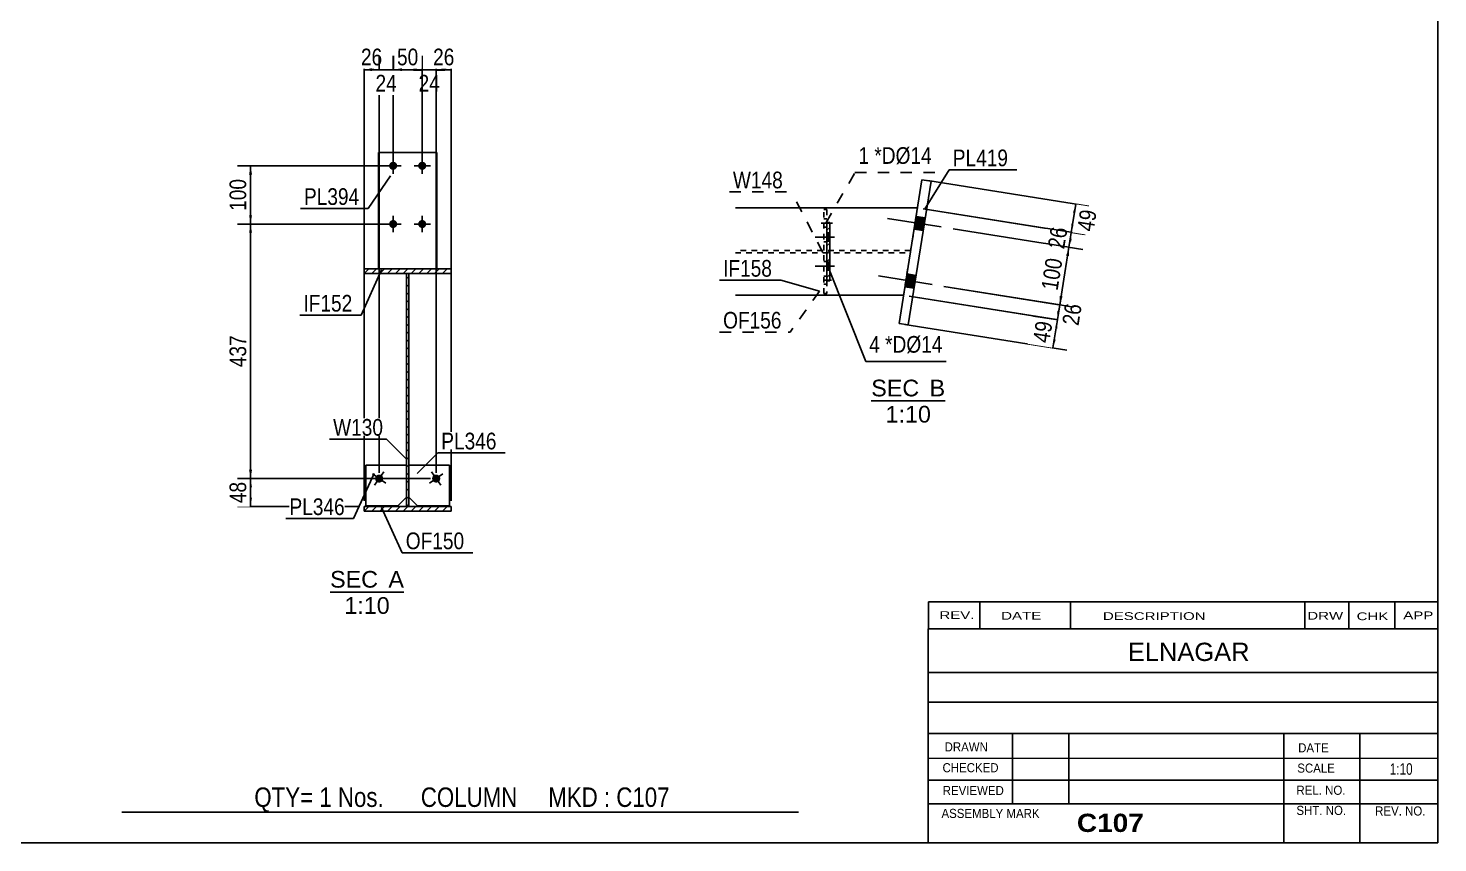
# Model space of a CAD drawing. Header units: millimetres. Extents: x -326 to 77, y -180 to 97.
# Drawn here: x -165.4 to 76.9, y -180.4 to -40.6 of the extents above; entities that cross this region are included whole.
import ezdxf

# ---------------------------------------------------------------- set-up
doc = ezdxf.new("R2010")
doc.units = ezdxf.units.MM
doc.linetypes.add('DXK_LINE_DOT1', pattern=[1.8814, 0.9407, -0.9407])
doc.linetypes.add('DXK_LINE_DOT2', pattern=[3.9198, 1.9599, -1.9599])
doc.styles.add('Arial', font='ARIAL.TTF', dxfattribs={"height": 0.2})
doc.styles.add('Arial Bold', font='ARIALBD.TTF', dxfattribs={"height": 0.2})
doc.styles.add('Arial Narrow', font='ARIALN.TTF', dxfattribs={"height": 0.2})

# ---------------------------------------------------------------- blocks, each defined once
blk = doc.blocks.new('Unknown-624482528-1210')
at = {"color": 5, "linetype": 'Continuous'}
for p, q in [((76.86, -180.44), (76.86, 96.56)), ((-323.14, -180.44), (76.86, -180.44))]:
    blk.add_line(p, q, dxfattribs=at)
blk = doc.blocks.new('Unknown-624482528-12 - 1902')
at = {"color": 1, "linetype": 'Continuous'}
blk.add_line((-113.49, -137.38), (-100.81, -137.38), dxfattribs=at)
at = {"color": 0, "linetype": 'Continuous'}
for points in [[(-105.27, -136.63), (-105.27, -133.63), (-113.49, -133.63), (-113.49, -136.63)], [(-100.81, -136.63), (-100.81, -133.63), (-103.47, -133.63), (-103.47, -136.63)], [(-103.26, -141.13), (-103.26, -138.13), (-111.04, -138.13), (-111.04, -141.13)]]:
    blk.add_wipeout(points, dxfattribs=at)
at = {"color": 136, "linetype": 'Continuous', "style": 'Arial'}
for s, height, p in [('SEC', 2.865, (-113.49, -136.63)), ('A', 2.87, (-103.47, -136.63)), ('1:10', 2.865, (-111.04, -141.13))]:
    blk.add_text(s, height=height, dxfattribs=at).set_placement(p)
blk = doc.blocks.new('Unknown-624482528-13 - 2123')
at = {"color": 1, "linetype": 'Continuous'}
blk.add_line((-20.5, -104.54), (-7.81, -104.54), dxfattribs=at)
at = {"color": 0, "linetype": 'Continuous'}
for points in [[(-12.28, -103.79), (-12.28, -100.79), (-20.5, -100.79), (-20.5, -103.79)], [(-7.81, -103.79), (-7.81, -100.79), (-10.48, -100.79), (-10.48, -103.79)], [(-10.26, -108.29), (-10.26, -105.29), (-18.04, -105.29), (-18.04, -108.29)]]:
    blk.add_wipeout(points, dxfattribs=at)
at = {"color": 136, "linetype": 'Continuous', "style": 'Arial'}
for s, height, p in [('SEC', 2.865, (-20.5, -103.79)), ('B', 2.87, (-10.48, -103.79)), ('1:10', 2.865, (-18.04, -108.29))]:
    blk.add_text(s, height=height, dxfattribs=at).set_placement(p)
blk = doc.blocks.new('Bolt-624482528-1913 - 1902')
at = {"linetype": 'Continuous'}
for points in [[(-101.96, -64.2, -1), (-103.36, -64.2, -1)], [(-96.96, -64.2, -1), (-98.36, -64.2, -1)], [(-101.96, -74.2, -1), (-103.36, -74.2, -1)], [(-96.96, -74.2, -1), (-98.36, -74.2, -1)]]:
    blk.add_hatch(color=3, dxfattribs=at).paths.add_polyline_path(points)
at = {"color": 3, "linetype": 'Continuous'}
for p, q in [((-102.66, -62.8), (-102.66, -65.6)), ((-97.66, -62.8), (-97.66, -65.6)), ((-101.26, -64.2), (-104.06, -64.2)), ((-96.26, -64.2), (-99.06, -64.2)), ((-101.26, -74.2), (-104.06, -74.2)), ((-102.66, -72.8), (-102.66, -75.6)), ((-96.26, -74.2), (-99.06, -74.2)), ((-97.66, -72.8), (-97.66, -75.6))]:
    blk.add_line(p, q, dxfattribs=at)
blk = doc.blocks.new('Bolt-624482528-1914 - 1902')
at = {"linetype": 'Continuous'}
blk.add_hatch(color=3, dxfattribs=at).paths.add_polyline_path([(-94.85, -118.47, -1), (-95.67, -117.33, -1)])
at = {"color": 3, "linetype": 'Continuous'}
for p, q in [((-94.13, -117.08), (-96.39, -118.72)), ((-94.44, -119.03), (-96.08, -116.77))]:
    blk.add_line(p, q, dxfattribs=at)
blk = doc.blocks.new('Part-624482528-1923 - 1902')
at = {"linetype": 'Continuous'}
h = blk.add_hatch(dxfattribs=at)
h.set_pattern_fill('', scale=0.3, style=0, pattern_type=0)
h.set_pattern_definition([(45, (-100.359, -122.701), (-0.67352, 0.67352), [])])
h.paths.add_polyline_path([(-100.36, -82.7), (-100.36, -122.7), (-99.96, -122.7), (-99.96, -82.7)])
at = {"color": 2, "linetype": 'Continuous'}
for p, q in [((-100.36, -122.7), (-100.36, -82.7)), ((-100.36, -82.7), (-99.96, -82.7)), ((-99.96, -82.7), (-99.96, -122.7)), ((-99.96, -122.7), (-100.36, -122.7))]:
    blk.add_line(p, q, dxfattribs=at)
blk = doc.blocks.new('Bolt-624482528-1915 - 1902')
at = {"linetype": 'Continuous'}
blk.add_hatch(color=3, dxfattribs=at).paths.add_polyline_path([(-104.65, -117.33, -1), (-105.47, -118.47, -1)])
at = {"color": 3, "linetype": 'Continuous'}
for p, q in [((-106.19, -117.08), (-103.93, -118.72)), ((-104.24, -116.77), (-105.88, -119.03))]:
    blk.add_line(p, q, dxfattribs=at)
blk = doc.blocks.new('Part-624482528-1932 - 1902')
at = {"color": 2, "linetype": 'Continuous'}
for p, q in [((-105.16, -61.9), (-95.16, -61.9)), ((-105.16, -61.9), (-105.16, -81.9)), ((-95.16, -61.9), (-95.16, -81.9))]:
    blk.add_line(p, q, dxfattribs=at)
at = {"color": 7, "linetype": 'DXK_LINE_DOT1'}
blk.add_line((-105.16, -81.9), (-95.16, -81.9), dxfattribs=at)
blk = doc.blocks.new('Part-624482528-1954 - 1902')
at = {"color": 2, "linetype": 'Continuous'}
for p, q in [((-99.96, -115.6), (-92.96, -115.6)), ((-92.96, -115.6), (-92.96, -122.6)), ((-98.46, -122.6), (-99.96, -121.1)), ((-92.96, -122.6), (-98.46, -122.6))]:
    blk.add_line(p, q, dxfattribs=at)
at = {"color": 7, "linetype": 'DXK_LINE_DOT1'}
blk.add_line((-99.96, -121.1), (-99.96, -115.6), dxfattribs=at)
blk = doc.blocks.new('Part-624482528-1959 - 1902')
at = {"color": 2, "linetype": 'Continuous'}
for p, q in [((-107.36, -115.6), (-100.36, -115.6)), ((-107.36, -115.6), (-107.36, -122.6)), ((-100.36, -121.1), (-101.86, -122.6)), ((-101.86, -122.6), (-107.36, -122.6))]:
    blk.add_line(p, q, dxfattribs=at)
at = {"color": 7, "linetype": 'DXK_LINE_DOT1'}
blk.add_line((-100.36, -115.6), (-100.36, -121.1), dxfattribs=at)
blk = doc.blocks.new('Part-624482528-1972 - 1902')
at = {"linetype": 'Continuous'}
h = blk.add_hatch(dxfattribs=at)
h.set_pattern_fill('', scale=0.3, style=0, pattern_type=0)
h.set_pattern_definition([(45, (-107.659, -82.701), (-0.67352, 0.67352), [])])
h.paths.add_polyline_path([(-107.66, -81.9), (-107.66, -82.7), (-92.66, -82.7), (-92.66, -81.9)])
at = {"color": 2, "linetype": 'Continuous'}
for p, q in [((-107.66, -82.7), (-107.66, -81.9)), ((-107.66, -81.9), (-92.66, -81.9)), ((-92.66, -81.9), (-92.66, -82.7)), ((-92.66, -82.7), (-107.66, -82.7))]:
    blk.add_line(p, q, dxfattribs=at)
blk = doc.blocks.new('Part-624482528-1980 - 1902')
at = {"linetype": 'Continuous'}
h = blk.add_hatch(dxfattribs=at)
h.set_pattern_fill('', scale=0.3, style=0, pattern_type=0)
h.set_pattern_definition([(45, (-107.659, -123.501), (-0.67352, 0.67352), [])])
h.paths.add_polyline_path([(-107.66, -122.7), (-107.66, -123.5), (-92.66, -123.5), (-92.66, -122.7)])
at = {"color": 2, "linetype": 'Continuous'}
for p, q in [((-107.66, -123.5), (-107.66, -122.7)), ((-107.66, -122.7), (-92.66, -122.7)), ((-92.66, -123.5), (-107.66, -123.5)), ((-92.66, -122.7), (-92.66, -123.5))]:
    blk.add_line(p, q, dxfattribs=at)
blk = doc.blocks.new('Part-624482528-2191 - 2123')
at = {"color": 7, "linetype": 'DXK_LINE_DOT1'}
for p, q in [((-12.56, -71.43), (-43.85, -71.43)), ((-43.85, -86.43), (-14.95, -86.43))]:
    blk.add_line(p, q, dxfattribs=at)
blk = doc.blocks.new('Bolt-624482528-2127 - 2123')
at = {"linetype": 'Continuous'}
for points in [[(-11.56, -75.33), (-11.21, -73.16), (-12.79, -72.91), (-13.14, -75.08)], [(-11.56, -75.33), (-11.21, -73.16), (-12.79, -72.91), (-13.14, -75.08)], [(-11.56, -75.33), (-11.21, -73.16), (-12.79, -72.91), (-13.14, -75.08)], [(-11.56, -75.33), (-11.21, -73.16), (-12.79, -72.91), (-13.14, -75.08)], [(-13.13, -85.21), (-12.78, -83.03), (-14.37, -82.78), (-14.71, -84.96)], [(-13.13, -85.21), (-12.78, -83.03), (-14.37, -82.78), (-14.71, -84.96)], [(-13.13, -85.21), (-12.78, -83.03), (-14.37, -82.78), (-14.71, -84.96)], [(-13.13, -85.21), (-12.78, -83.03), (-14.37, -82.78), (-14.71, -84.96)]]:
    blk.add_hatch(color=3, dxfattribs=at).paths.add_polyline_path(points)
at = {"color": 3, "linetype": 'Continuous'}
for p, q in [((-8.48, -74.71), (-17.71, -73.24)), ((-8.48, -74.71), (-17.71, -73.24)), ((-8.48, -74.71), (-17.71, -73.24)), ((-8.48, -74.71), (-17.71, -73.24)), ((-11.56, -75.33), (-13.14, -75.08)), ((-11.56, -75.33), (-13.14, -75.08)), ((-11.56, -75.33), (-13.14, -75.08)), ((-11.56, -75.33), (-13.14, -75.08)), ((-11.21, -73.16), (-12.79, -72.91)), ((-11.21, -73.16), (-12.79, -72.91)), ((-11.21, -73.16), (-12.79, -72.91)), ((-11.21, -73.16), (-12.79, -72.91)), ((-10.05, -84.58), (-19.28, -83.12)), ((-10.05, -84.58), (-19.28, -83.12)), ((-10.05, -84.58), (-19.28, -83.12)), ((-10.05, -84.58), (-19.28, -83.12)), ((-12.78, -83.03), (-14.37, -82.78)), ((-12.78, -83.03), (-14.37, -82.78)), ((-12.78, -83.03), (-14.37, -82.78)), ((-12.78, -83.03), (-14.37, -82.78)), ((-13.13, -85.21), (-14.71, -84.96)), ((-13.13, -85.21), (-14.71, -84.96)), ((-13.13, -85.21), (-14.71, -84.96)), ((-13.13, -85.21), (-14.71, -84.96))]:
    blk.add_line(p, q, dxfattribs=at)
blk = doc.blocks.new('Bolt-624482528-2128 - 2123')
at = {"linetype": 'Continuous'}
for points in [[(-27.62, -77.13), (-27.62, -75.73), (-28.12, -75.73), (-28.12, -77.13)], [(-27.62, -82.13), (-27.62, -80.73), (-28.12, -80.73), (-28.12, -82.13)]]:
    blk.add_hatch(color=3, dxfattribs=at).paths.add_polyline_path(points)
at = {"color": 3, "linetype": 'Continuous'}
for p, q in [((-26.82, -76.43), (-30.12, -76.43)), ((-27.62, -75.73), (-28.12, -75.73)), ((-27.62, -77.13), (-28.12, -77.13)), ((-26.82, -81.43), (-30.12, -81.43)), ((-27.62, -80.73), (-28.12, -80.73)), ((-27.62, -82.13), (-28.12, -82.13))]:
    blk.add_line(p, q, dxfattribs=at)
blk = doc.blocks.new('Part-624482528-2162 - 2123')
at = {"color": 2, "linetype": 'Continuous'}
for p, q in [((-12.56, -71.43), (-43.85, -71.43)), ((-14.95, -86.43), (-43.85, -86.43))]:
    blk.add_line(p, q, dxfattribs=at)
at = {"color": 7, "linetype": 'DXK_LINE_DOT1'}
blk.add_line((-14.95, -86.43), (-12.56, -71.43), dxfattribs=at)
blk = doc.blocks.new('Part-624482528-2146 - 2123')
at = {"color": 2, "linetype": 'Continuous'}
for p, q in [((-15.72, -91.28), (-11.79, -66.59)), ((-10.21, -66.84), (-14.14, -91.53)), ((-11.79, -66.59), (-10.21, -66.84)), ((-14.14, -91.53), (-15.72, -91.28))]:
    blk.add_line(p, q, dxfattribs=at)
blk = doc.blocks.new('Part-624482528-2147 - 2123')
at = {"linetype": 'Continuous'}
h = blk.add_hatch(dxfattribs=at)
h.set_pattern_fill('', scale=0.3, style=0, pattern_type=0)
h.set_pattern_definition([(45, (-28.1203, -73.9319), (-0.67352, 0.67352), [])])
h.paths.add_polyline_path([(-27.62, -73.93), (-28.12, -73.93), (-28.12, -83.93), (-27.62, -83.93)])
at = {"color": 7, "linetype": 'DXK_LINE_DOT1'}
for p, q in [((-27.62, -73.93), (-28.12, -73.93)), ((-28.12, -73.93), (-28.12, -83.93)), ((-27.62, -83.93), (-27.62, -73.93)), ((-28.12, -83.93), (-27.62, -83.93))]:
    blk.add_line(p, q, dxfattribs=at)
at = {"color": 2, "linetype": 'Continuous'}
for p, q in [((-28.12, -83.93), (-28.12, -73.93)), ((-28.12, -73.93), (-27.62, -73.93)), ((-27.62, -83.93), (-27.62, -73.93)), ((-28.12, -83.93), (-27.62, -83.93))]:
    blk.add_line(p, q, dxfattribs=at)
blk = doc.blocks.new('Part-624482528-2169 - 2123')
at = {"color": 7, "linetype": 'DXK_LINE_DOT1'}
for p, q in [((-13.78, -78.73), (-43.85, -78.73)), ((-43.85, -79.13), (-13.78, -79.13)), ((-13.78, -79.13), (-13.78, -78.73))]:
    blk.add_line(p, q, dxfattribs=at)
blk = doc.blocks.new('Bolt-624482528-2200 - 2123')
at = {"color": 3, "linetype": 'DXK_LINE_DOT2'}
for p, q in [((-28.12, -83.13), (-28.62, -83.13)), ((-27.32, -83.83), (-28.62, -83.83)), ((-28.12, -84.53), (-28.62, -84.53))]:
    blk.add_line(p, q, dxfattribs=at)
blk = doc.blocks.new('Bolt-624482528-2201 - 2123')
at = {"color": 3, "linetype": 'DXK_LINE_DOT2'}
for p, q in [((-27.17, -74.03), (-30.47, -74.03)), ((-28.12, -73.33), (-28.62, -73.33)), ((-28.12, -74.73), (-28.62, -74.73))]:
    blk.add_line(p, q, dxfattribs=at)
blk = doc.blocks.new('Part-624482528-3552 - 2123')
at = {"color": 7, "linetype": 'DXK_LINE_DOT1'}
for p, q in [((-28.62, -78.73), (-28.62, -71.73)), ((-28.62, -71.73), (-28.12, -71.73)), ((-28.12, -71.73), (-28.12, -73.93)), ((-28.62, -77.23), (-28.12, -77.23))]:
    blk.add_line(p, q, dxfattribs=at)
blk = doc.blocks.new('Part-624482528-3555 - 2123')
at = {"color": 7, "linetype": 'DXK_LINE_DOT1'}
for p, q in [((-28.62, -86.13), (-28.62, -79.13)), ((-28.62, -80.63), (-28.12, -80.63)), ((-28.12, -83.93), (-28.12, -86.13)), ((-28.12, -86.13), (-28.62, -86.13))]:
    blk.add_line(p, q, dxfattribs=at)
blk = doc.blocks.new('StraightDimension-624482528-2047 - 1902')
at = {"linetype": 'Continuous'}
for points in [[(-106.16, -47.95), (-107.66, -47.7), (-106.16, -47.45)], [(-106.56, -47.45), (-105.06, -47.7), (-106.56, -47.95)]]:
    blk.add_hatch(color=7, dxfattribs=at).paths.add_polyline_path(points)
at = {"color": 7, "linetype": 'Continuous'}
for p, q in [((-107.66, -121.7), (-107.66, -45.45)), ((-105.06, -116.9), (-105.06, -45.45)), ((-107.66, -47.7), (-105.06, -47.7))]:
    blk.add_line(p, q, dxfattribs=at)
at = {"color": 0}
blk.add_wipeout([(-103.93, -47.55), (-103.93, -43.35), (-108.79, -43.35), (-108.79, -47.55)], dxfattribs=at)
at = {"color": 3, "style": 'Arial Narrow'}
blk.add_text('26', height=2.863, dxfattribs=at).set_placement((-108.19, -46.95))
blk = doc.blocks.new('StraightDimension-624482528-2089 - 1902')
at = {"linetype": 'Continuous'}
for points in [[(-99.16, -47.45), (-97.66, -47.7), (-99.16, -47.95)], [(-93.76, -47.95), (-95.26, -47.7), (-93.76, -47.45)]]:
    blk.add_hatch(color=7, dxfattribs=at).paths.add_polyline_path(points)
at = {"color": 7, "linetype": 'Continuous'}
for p, q in [((-97.66, -63.2), (-97.66, -45.3)), ((-95.26, -116.9), (-95.26, -45.3)), ((-97.66, -47.7), (-95.26, -47.7))]:
    blk.add_line(p, q, dxfattribs=at)
at = {"color": 0}
blk.add_wipeout([(-94.03, -52.05), (-94.03, -47.85), (-98.89, -47.85), (-98.89, -52.05)], dxfattribs=at)
at = {"color": 3, "style": 'Arial Narrow'}
blk.add_text('24', height=2.863, dxfattribs=at).set_placement((-98.29, -51.45))
blk = doc.blocks.new('StraightDimension-624482528-2079 - 1902')
at = {"linetype": 'Continuous'}
for points in [[(-101.16, -47.95), (-102.66, -47.7), (-101.16, -47.45)], [(-99.16, -47.45), (-97.66, -47.7), (-99.16, -47.95)]]:
    blk.add_hatch(color=7, dxfattribs=at).paths.add_polyline_path(points)
at = {"color": 7, "linetype": 'Continuous'}
for p, q in [((-102.66, -63.2), (-102.66, -45.45)), ((-97.66, -63.2), (-97.66, -45.45)), ((-102.66, -47.7), (-97.66, -47.7))]:
    blk.add_line(p, q, dxfattribs=at)
at = {"color": 0}
blk.add_wipeout([(-97.73, -47.55), (-97.73, -43.35), (-102.59, -43.35), (-102.59, -47.55)], dxfattribs=at)
at = {"color": 3, "style": 'Arial Narrow'}
blk.add_text('50', height=2.863, dxfattribs=at).set_placement((-101.99, -46.95))
blk = doc.blocks.new('StraightDimension-624482528-2036 - 1902')
at = {"linetype": 'Continuous'}
for points in [[(-127.41, -65.7), (-127.16, -64.2), (-126.91, -65.7)], [(-126.91, -72.7), (-127.16, -74.2), (-127.41, -72.7)]]:
    blk.add_hatch(color=7, dxfattribs=at).paths.add_polyline_path(points)
at = {"color": 7, "linetype": 'Continuous'}
for p, q in [((-103.66, -64.2), (-129.41, -64.2)), ((-127.16, -74.2), (-127.16, -64.2)), ((-103.66, -74.2), (-129.41, -74.2))]:
    blk.add_line(p, q, dxfattribs=at)
at = {"color": 0}
blk.add_wipeout([(-127.31, -65.86), (-131.51, -65.86), (-131.51, -72.54), (-127.31, -72.54)], dxfattribs=at)
at = {"color": 3, "style": 'Arial Narrow'}
blk.add_text('100', height=2.863, rotation=90.0002, dxfattribs=at).set_placement((-127.91, -71.94))
blk = doc.blocks.new('StraightDimension-624482528-2004 - 1902')
at = {"linetype": 'Continuous'}
for points in [[(-127.41, -119.4), (-127.16, -117.9), (-126.91, -119.4)], [(-126.91, -121.2), (-127.16, -122.7), (-127.41, -121.2)]]:
    blk.add_hatch(color=7, dxfattribs=at).paths.add_polyline_path(points)
at = {"color": 7, "linetype": 'Continuous'}
for p, q in [((-96.26, -117.9), (-129.41, -117.9)), ((-127.16, -122.7), (-127.16, -117.9)), ((-108.66, -122.7), (-129.41, -122.7))]:
    blk.add_line(p, q, dxfattribs=at)
at = {"color": 0}
blk.add_wipeout([(-127.31, -117.87), (-131.51, -117.87), (-131.51, -122.73), (-127.31, -122.73)], dxfattribs=at)
at = {"color": 3, "style": 'Arial Narrow'}
blk.add_text('48', height=2.863, rotation=90.0002, dxfattribs=at).set_placement((-127.91, -122.13))
blk = doc.blocks.new('StraightDimension-624482528-2020 - 1902')
at = {"linetype": 'Continuous'}
for points in [[(-127.41, -75.7), (-127.16, -74.2), (-126.91, -75.7)], [(-126.91, -116.4), (-127.16, -117.9), (-127.41, -116.4)]]:
    blk.add_hatch(color=7, dxfattribs=at).paths.add_polyline_path(points)
at = {"color": 7, "linetype": 'Continuous'}
for p, q in [((-103.66, -74.2), (-129.41, -74.2)), ((-127.16, -117.9), (-127.16, -74.2)), ((-96.26, -117.9), (-129.41, -117.9))]:
    blk.add_line(p, q, dxfattribs=at)
at = {"color": 0}
blk.add_wipeout([(-127.31, -92.71), (-131.51, -92.71), (-131.51, -99.39), (-127.31, -99.39)], dxfattribs=at)
at = {"color": 3, "style": 'Arial Narrow'}
blk.add_text('437', height=2.863, rotation=90.0002, dxfattribs=at).set_placement((-127.91, -98.79))
blk = doc.blocks.new('StraightDimension-624482528-2063 - 1902')
at = {"linetype": 'Continuous'}
for points in [[(-106.56, -47.45), (-105.06, -47.7), (-106.56, -47.95)], [(-101.16, -47.95), (-102.66, -47.7), (-101.16, -47.45)]]:
    blk.add_hatch(color=7, dxfattribs=at).paths.add_polyline_path(points)
at = {"color": 7, "linetype": 'Continuous'}
for p, q in [((-105.06, -116.9), (-105.06, -45.3)), ((-102.66, -63.2), (-102.66, -45.3)), ((-105.06, -47.7), (-102.66, -47.7))]:
    blk.add_line(p, q, dxfattribs=at)
at = {"color": 0}
blk.add_wipeout([(-101.43, -52.05), (-101.43, -47.85), (-106.29, -47.85), (-106.29, -52.05)], dxfattribs=at)
at = {"color": 3, "style": 'Arial Narrow'}
blk.add_text('24', height=2.863, dxfattribs=at).set_placement((-105.69, -51.45))
blk = doc.blocks.new('StraightDimension-624482528-2105 - 1902')
at = {"linetype": 'Continuous'}
for points in [[(-93.76, -47.95), (-95.26, -47.7), (-93.76, -47.45)], [(-94.16, -47.45), (-92.66, -47.7), (-94.16, -47.95)]]:
    blk.add_hatch(color=7, dxfattribs=at).paths.add_polyline_path(points)
at = {"color": 7, "linetype": 'Continuous'}
for p, q in [((-95.26, -116.9), (-95.26, -45.45)), ((-92.66, -121.7), (-92.66, -45.45)), ((-95.26, -47.7), (-92.66, -47.7))]:
    blk.add_line(p, q, dxfattribs=at)
at = {"color": 0}
blk.add_wipeout([(-91.53, -47.55), (-91.53, -43.35), (-96.39, -43.35), (-96.39, -47.55)], dxfattribs=at)
at = {"color": 3, "style": 'Arial Narrow'}
blk.add_text('26', height=2.863, dxfattribs=at).set_placement((-95.79, -46.95))
blk = doc.blocks.new('StraightDimension-624482528-2210 - 2123')
at = {"linetype": 'Continuous'}
for points in [[(11.01, -92.08), (11.49, -90.64), (11.5, -92.16)], [(11.2, -94.04), (10.72, -95.48), (10.71, -93.96)]]:
    blk.add_hatch(color=7, dxfattribs=at).paths.add_polyline_path(points)
at = {"color": 7, "linetype": 'Continuous'}
for p, q in [((-13.96, -86.59), (13.86, -91.01)), ((-14.73, -91.43), (13.09, -95.86)), ((10.72, -95.48), (11.49, -90.64))]:
    blk.add_line(p, q, dxfattribs=at)
at = {"color": 0}
blk.add_wipeout([(11.34, -90.64), (7.19, -89.98), (6.43, -94.77), (10.57, -95.43)], dxfattribs=at)
at = {"color": 3, "style": 'Arial Narrow'}
blk.add_text('49', height=2.863, rotation=80.9647, dxfattribs=at).set_placement((10.08, -94.75))
blk = doc.blocks.new('StraightDimension-624482528-2235 - 2123')
at = {"linetype": 'Continuous'}
for points in [[(11.41, -89.52), (11.9, -88.07), (11.91, -89.59)], [(11.97, -89.19), (11.49, -90.64), (11.48, -89.11)]]:
    blk.add_hatch(color=7, dxfattribs=at).paths.add_polyline_path(points)
at = {"color": 7, "linetype": 'Continuous'}
for p, q in [((-13.96, -86.59), (13.71, -90.99)), ((-8.02, -84.91), (14.12, -88.43)), ((11.49, -90.64), (11.9, -88.07))]:
    blk.add_line(p, q, dxfattribs=at)
at = {"color": 0}
blk.add_wipeout([(16.37, -87.64), (12.22, -86.98), (11.46, -91.78), (15.61, -92.44)], dxfattribs=at)
at = {"color": 3, "style": 'Arial Narrow'}
blk.add_text('26', height=2.863, rotation=80.9647, dxfattribs=at).set_placement((15.11, -91.75))
blk = doc.blocks.new('StraightDimension-624482528-2260 - 2123')
at = {"linetype": 'Continuous'}
for points in [[(13.39, -77.08), (13.87, -75.64), (13.88, -77.16)], [(13.95, -76.76), (13.47, -78.2), (13.45, -76.68)]]:
    blk.add_hatch(color=7, dxfattribs=at).paths.add_polyline_path(points)
at = {"color": 7, "linetype": 'Continuous'}
for p, q in [((-11.57, -71.59), (16.24, -76.01)), ((-6.45, -75.03), (15.84, -78.57)), ((13.47, -78.2), (13.87, -75.64))]:
    blk.add_line(p, q, dxfattribs=at)
at = {"color": 0}
blk.add_wipeout([(13.9, -74.49), (9.76, -73.84), (8.99, -78.63), (13.14, -79.29)], dxfattribs=at)
at = {"color": 3, "style": 'Arial Narrow'}
blk.add_text('26', height=2.863, rotation=80.9647, dxfattribs=at).set_placement((12.64, -78.6))
blk = doc.blocks.new('StraightDimension-624482528-2279 - 2123')
at = {"linetype": 'Continuous'}
for points in [[(14.16, -72.23), (14.64, -70.79), (14.66, -72.31)], [(14.36, -74.19), (13.87, -75.64), (13.86, -74.11)]]:
    blk.add_hatch(color=7, dxfattribs=at).paths.add_polyline_path(points)
at = {"color": 7, "linetype": 'Continuous'}
for p, q in [((-10.8, -66.74), (16.87, -71.14)), ((-11.57, -71.59), (16.1, -75.99)), ((13.87, -75.64), (14.64, -70.79))]:
    blk.add_line(p, q, dxfattribs=at)
at = {"color": 0}
blk.add_wipeout([(18.94, -71.5), (14.79, -70.84), (14.03, -75.63), (18.17, -76.29)], dxfattribs=at)
at = {"color": 3, "style": 'Arial Narrow'}
blk.add_text('49', height=2.863, rotation=80.9647, dxfattribs=at).set_placement((17.68, -75.61))
blk = doc.blocks.new('StraightDimension-624482528-3682 - 2123')
at = {"linetype": 'Continuous'}
for points in [[(12.98, -79.64), (13.47, -78.2), (13.48, -79.72)], [(12.38, -86.63), (11.9, -88.07), (11.88, -86.55)]]:
    blk.add_hatch(color=7, dxfattribs=at).paths.add_polyline_path(points)
at = {"color": 7, "linetype": 'Continuous'}
for p, q in [((-6.45, -75.03), (15.84, -78.57)), ((11.9, -88.07), (13.47, -78.2)), ((-8.02, -84.91), (14.27, -88.45))]:
    blk.add_line(p, q, dxfattribs=at)
at = {"color": 0}
blk.add_wipeout([(13.06, -79.81), (8.91, -79.15), (7.86, -85.75), (12.01, -86.41)], dxfattribs=at)
at = {"color": 3, "style": 'Arial Narrow'}
blk.add_text('100', height=2.863, rotation=80.9647, dxfattribs=at).set_placement((11.51, -85.73))
blk = doc.blocks.new('CBS_CALLOFF-624482528-7539')
at = {"color": 7, "linetype": 'Continuous'}
blk.add_line((-149.27, -175.17), (-33.03, -175.19), dxfattribs=at)
at = {"color": 3, "linetype": 'Continuous', "style": 'Arial Narrow'}
blk.add_text('QTY= 1 Nos.      COLUMN     MKD : C107', height=3.3405, dxfattribs=at).set_placement((-126.51, -174.28))
blk = doc.blocks.new('CBS_NAME_BLOG-624482528-7540')
at = {"color": 7, "linetype": 'Continuous'}
for p, q in [((-10.74, -143.69), (76.78, -143.69)), ((-10.74, -180.4), (-10.74, -143.69)), ((-10.73, -151.22), (76.78, -151.22)), ((-10.66, -156.28), (76.86, -156.28)), ((-10.74, -161.65), (76.78, -161.65)), ((3.79, -173.75), (3.79, -161.66)), ((13.47, -173.73), (13.47, -161.66)), ((50.39, -180.4), (50.39, -161.66)), ((63.44, -180.4), (63.44, -161.65)), ((-10.73, -165.95), (76.86, -165.93)), ((-10.74, -169.7), (76.78, -169.7)), ((-10.74, -173.74), (76.78, -173.74)), ((-10.74, -180.44), (76.86, -180.44))]:
    blk.add_line(p, q, dxfattribs=at)
at = {"color": 3, "linetype": 'Continuous', "style": 'Arial'}
blk.add_text('ELNAGAR', height=3.133, dxfattribs=at).set_placement((23.59, -149.22))
at = {"color": 3, "linetype": 'Continuous'}
for s, height, style, width, p in [('DRAWN', 1.566, 'Arial', 0.9, (-7.9, -164.76)), ('DATE', 1.566, 'Arial', 0.9, (52.86, -164.92)), ('CHECKED', 1.566, 'Arial', 0.9, (-8.25, -168.33)), ('SCALE', 1.566, 'Arial', 0.9, (52.71, -168.4)), ('1:10', 1.957, 'Arial Narrow', 0.9, (68.6, -168.75)), ('REVIEWED', 1.566, 'Arial', 0.9, (-8.22, -172.25)), ('REL. NO.', 1.566, 'Arial', 0.9, (52.57, -172.2)), ('SHT. NO.', 1.566, 'Arial', 0.9, (52.56, -175.66)), ('REV. NO.', 1.566, 'Arial', 0.9, (66.09, -175.76)), ('ASSEMBLY MARK', 1.5663, 'Arial', 0.9, (-8.43, -176.18)), ('C107', 3.131, 'Arial Bold', 1.1, (14.84, -178.58))]:
    blk.add_text(s, height=height, dxfattribs=dict(at, style=style, width=width)).set_placement(p)
blk = doc.blocks.new('CBS_REVISION-624482528-7541')
at = {"color": 7, "linetype": 'Continuous'}
for p, q in [((-10.65, -139.06), (76.85, -139.06)), ((-10.65, -139.06), (-10.65, -143.69)), ((-1.86, -139.06), (-1.86, -143.69)), ((13.74, -139.06), (13.74, -143.62)), ((54, -139.06), (54, -143.69)), ((61.54, -139.06), (61.54, -143.69)), ((69.48, -139.06), (69.48, -143.69)), ((-10.65, -143.69), (76.85, -143.69))]:
    blk.add_line(p, q, dxfattribs=at)
at = {"color": 7, "style": 'Arial Narrow', "width": 1.7}
for s, height, p in [('REV.', 1.326, (-8.79, -142.01)), ('DATE', 1.326, (1.83, -142.13)), ('DESCRIPTION', 1.3257, (19.31, -142.18)), ('DRW', 1.326, (54.43, -142.12)), ('CHK', 1.326, (62.91, -142.21)), ('APP', 1.326, (70.92, -142.05))]:
    blk.add_text(s, height=height, dxfattribs=at).set_placement(p)
blk = doc.blocks.new('Mark-624482528-1919 - 1902')
at = {"color": 0}
blk.add_wipeout([(-104.39, -110.54), (-104.39, -107.54), (-112.97, -107.54), (-112.97, -110.54)], dxfattribs=at)
blk.add_wipeout([(-104.39, -110.54), (-104.39, -107.54), (-112.97, -107.54), (-112.97, -110.54)], dxfattribs=at)
at = {"color": 7, "linetype": 'Continuous'}
for p in [(-113.57, -111.14), (-100.25, -114.67)]:
    blk.add_line(p, (-103.79, -111.14), dxfattribs=at)
at = {"color": 3, "style": 'Arial Narrow'}
blk.add_text('W130', height=2.863, dxfattribs=at).set_placement((-112.97, -110.54))
blk = doc.blocks.new('Mark-624482528-1950 - 1902')
at = {"color": 0}
blk.add_wipeout([(-84.89, -112.89), (-84.89, -109.89), (-94.39, -109.89), (-94.39, -112.89)], dxfattribs=at)
blk.add_wipeout([(-84.89, -112.89), (-84.89, -109.89), (-94.39, -109.89), (-94.39, -112.89)], dxfattribs=at)
at = {"color": 7, "linetype": 'Continuous'}
for p, q in [((-98.53, -117.03), (-94.99, -113.49)), ((-94.99, -113.49), (-83.39, -113.49))]:
    blk.add_line(p, q, dxfattribs=at)
at = {"color": 3, "style": 'Arial Narrow'}
blk.add_text('PL346', height=2.863, dxfattribs=at).set_placement((-94.39, -112.89))
blk = doc.blocks.new('Mark-624482528-1955 - 1902')
at = {"color": 7, "linetype": 'Continuous'}
blk.add_line((-105.93, -117.03), (-109.47, -124.77), dxfattribs=at)
at = {"color": 0}
blk.add_wipeout([(-110.97, -124.17), (-110.97, -121.17), (-120.47, -121.17), (-120.47, -124.17)], dxfattribs=at)
blk.add_wipeout([(-110.97, -124.17), (-110.97, -121.17), (-120.47, -121.17), (-120.47, -124.17)], dxfattribs=at)
at = {"color": 7, "linetype": 'Continuous'}
blk.add_line((-121.07, -124.77), (-109.47, -124.77), dxfattribs=at)
at = {"color": 3, "style": 'Arial Narrow'}
blk.add_text('PL346', height=2.863, dxfattribs=at).set_placement((-120.47, -124.17))
blk = doc.blocks.new('Mark-624482528-1968 - 1902')
at = {"color": 7, "linetype": 'Continuous'}
blk.add_line((-104.63, -82.09), (-108.17, -89.83), dxfattribs=at)
at = {"color": 0}
blk.add_wipeout([(-109.67, -89.23), (-109.67, -86.23), (-118.07, -86.23), (-118.07, -89.23)], dxfattribs=at)
blk.add_wipeout([(-109.67, -89.23), (-109.67, -86.23), (-118.07, -86.23), (-118.07, -89.23)], dxfattribs=at)
at = {"color": 7, "linetype": 'Continuous'}
blk.add_line((-118.67, -89.83), (-108.17, -89.83), dxfattribs=at)
at = {"color": 3, "style": 'Arial Narrow'}
blk.add_text('IF152', height=2.863, dxfattribs=at).set_placement((-118.07, -89.23))
blk = doc.blocks.new('Mark-624482528-1976 - 1902')
at = {"color": 0}
blk.add_wipeout([(-90.45, -130.03), (-90.45, -127.03), (-100.49, -127.03), (-100.49, -130.03)], dxfattribs=at)
blk.add_wipeout([(-90.45, -130.03), (-90.45, -127.03), (-100.49, -127.03), (-100.49, -130.03)], dxfattribs=at)
at = {"color": 7, "linetype": 'Continuous'}
for p, q in [((-104.63, -122.89), (-101.09, -130.63)), ((-101.09, -130.63), (-88.95, -130.63))]:
    blk.add_line(p, q, dxfattribs=at)
at = {"color": 3, "style": 'Arial Narrow'}
blk.add_text('OF150', height=2.863, dxfattribs=at).set_placement((-100.49, -130.03))
blk = doc.blocks.new('Mark-624482528-5526 - 1902')
at = {"color": 7, "linetype": 'Continuous'}
blk.add_line((-103.13, -65.93), (-106.97, -71.52), dxfattribs=at)
at = {"color": 0}
blk.add_wipeout([(-108.47, -70.92), (-108.47, -67.92), (-117.98, -67.92), (-117.98, -70.92)], dxfattribs=at)
blk.add_wipeout([(-108.47, -70.92), (-108.47, -67.92), (-117.98, -67.92), (-117.98, -70.92)], dxfattribs=at)
at = {"color": 7, "linetype": 'Continuous'}
blk.add_line((-118.58, -71.52), (-106.97, -71.52), dxfattribs=at)
at = {"color": 3, "style": 'Arial Narrow'}
blk.add_text('PL394', height=2.863, dxfattribs=at).set_placement((-117.98, -70.92))
blk = doc.blocks.new('Mark-624482528-2165 - 2123')
at = {"color": 7, "linetype": 'DXK_LINE_DOT2'}
blk.add_line((-28.84, -79.08), (-34.19, -68.67), dxfattribs=at)
at = {"color": 0}
blk.add_wipeout([(-35.69, -68.07), (-35.69, -65.07), (-44.27, -65.07), (-44.27, -68.07)], dxfattribs=at)
blk.add_wipeout([(-35.69, -68.07), (-35.69, -65.07), (-44.27, -65.07), (-44.27, -68.07)], dxfattribs=at)
at = {"color": 7, "linetype": 'DXK_LINE_DOT2'}
blk.add_line((-44.87, -68.67), (-34.19, -68.67), dxfattribs=at)
at = {"color": 3, "style": 'Arial Narrow'}
blk.add_text('W148', height=2.863, dxfattribs=at).set_placement((-44.27, -68.07))
blk = doc.blocks.new('Mark-624482528-2142 - 2123')
at = {"color": 0}
blk.add_wipeout([(3.02, -64.28), (3.02, -61.28), (-6.49, -61.28), (-6.49, -64.28)], dxfattribs=at)
blk.add_wipeout([(3.02, -64.28), (3.02, -61.28), (-6.49, -61.28), (-6.49, -64.28)], dxfattribs=at)
at = {"color": 7, "linetype": 'Continuous'}
for p, q in [((-11.36, -71.7), (-7.09, -64.88)), ((-7.09, -64.88), (4.52, -64.88))]:
    blk.add_line(p, q, dxfattribs=at)
at = {"color": 3, "style": 'Arial Narrow'}
blk.add_text('PL419', height=2.863, dxfattribs=at).set_placement((-6.49, -64.28))
blk = doc.blocks.new('Mark-624482528-3568 - 2123')
at = {"color": 7, "linetype": 'DXK_LINE_DOT2'}
for p, q in [((-28.3, -74.03), (-23.3, -65.37)), ((-23.3, -65.37), (-9.5, -65.37))]:
    blk.add_line(p, q, dxfattribs=at)
at = {"color": 0}
blk.add_wipeout([(-20.87, -63.87), (-20.87, -60.87), (-22.7, -60.87), (-22.7, -63.87)], dxfattribs=at)
blk.add_wipeout([(-20.87, -63.87), (-20.87, -60.87), (-22.7, -60.87), (-22.7, -63.87)], dxfattribs=at)
blk.add_wipeout([(-16.32, -63.87), (-16.32, -60.87), (-19.97, -60.87), (-19.97, -63.87)], dxfattribs=at)
blk.add_wipeout([(-16.32, -63.87), (-16.32, -60.87), (-19.97, -60.87), (-19.97, -63.87)], dxfattribs=at)
at = {"color": 3, "style": 'Arial Narrow'}
blk.add_text('1', height=2.86, dxfattribs=at).set_placement((-22.7, -63.87))
at = {"color": 0}
blk.add_wipeout([(-10.1, -63.87), (-10.1, -60.87), (-16.32, -60.87), (-16.32, -63.87)], dxfattribs=at)
blk.add_wipeout([(-10.1, -63.87), (-10.1, -60.87), (-16.32, -60.87), (-16.32, -63.87)], dxfattribs=at)
at = {"color": 3, "style": 'Arial Narrow'}
for s, p in [('*D', (-19.97, -63.87)), ('Ø14', (-16.32, -63.87))]:
    blk.add_text(s, height=2.863, dxfattribs=at).set_placement(p)
blk = doc.blocks.new('Mark-624482528-2187 - 2123')
at = {"color": 7, "linetype": 'DXK_LINE_DOT2'}
blk.add_line((-29.39, -85.73), (-34.41, -92.75), dxfattribs=at)
at = {"color": 0}
blk.add_wipeout([(-35.91, -92.15), (-35.91, -89.15), (-45.96, -89.15), (-45.96, -92.15)], dxfattribs=at)
blk.add_wipeout([(-35.91, -92.15), (-35.91, -89.15), (-45.96, -89.15), (-45.96, -92.15)], dxfattribs=at)
at = {"color": 7, "linetype": 'DXK_LINE_DOT2'}
blk.add_line((-46.56, -92.75), (-34.41, -92.75), dxfattribs=at)
at = {"color": 3, "style": 'Arial Narrow'}
blk.add_text('OF156', height=2.863, dxfattribs=at).set_placement((-45.96, -92.15))
blk = doc.blocks.new('Mark-624482528-3564 - 2123')
at = {"color": 7, "linetype": 'Continuous'}
blk.add_line((-21.45, -97.79), (-7.65, -97.79), dxfattribs=at)
at = {"color": 0}
blk.add_wipeout([(-19.02, -96.29), (-19.02, -93.29), (-20.85, -93.29), (-20.85, -96.29)], dxfattribs=at)
blk.add_wipeout([(-19.02, -96.29), (-19.02, -93.29), (-20.85, -93.29), (-20.85, -96.29)], dxfattribs=at)
at = {"color": 7, "linetype": 'Continuous'}
blk.add_line((-27.95, -81.43), (-21.45, -97.79), dxfattribs=at)
at = {"color": 0}
blk.add_wipeout([(-14.47, -96.29), (-14.47, -93.29), (-18.12, -93.29), (-18.12, -96.29)], dxfattribs=at)
blk.add_wipeout([(-14.47, -96.29), (-14.47, -93.29), (-18.12, -93.29), (-18.12, -96.29)], dxfattribs=at)
at = {"color": 3, "style": 'Arial Narrow'}
blk.add_text('4', height=2.86, dxfattribs=at).set_placement((-20.85, -96.29))
at = {"color": 0}
blk.add_wipeout([(-8.25, -96.29), (-8.25, -93.29), (-14.47, -93.29), (-14.47, -96.29)], dxfattribs=at)
blk.add_wipeout([(-8.25, -96.29), (-8.25, -93.29), (-14.47, -93.29), (-14.47, -96.29)], dxfattribs=at)
at = {"color": 3, "style": 'Arial Narrow'}
for s, p in [('*D', (-18.12, -96.29)), ('Ø14', (-14.47, -96.29))]:
    blk.add_text(s, height=2.863, dxfattribs=at).set_placement(p)
blk = doc.blocks.new('Mark-624482528-5519 - 2123')
at = {"color": 7, "linetype": 'Continuous'}
blk.add_line((-29.39, -85.73), (-36.05, -83.84), dxfattribs=at)
at = {"color": 0}
blk.add_wipeout([(-37.55, -83.24), (-37.55, -80.24), (-45.96, -80.24), (-45.96, -83.24)], dxfattribs=at)
blk.add_wipeout([(-37.55, -83.24), (-37.55, -80.24), (-45.96, -80.24), (-45.96, -83.24)], dxfattribs=at)
at = {"color": 7, "linetype": 'Continuous'}
blk.add_line((-46.56, -83.84), (-36.05, -83.84), dxfattribs=at)
at = {"color": 3, "style": 'Arial Narrow'}
blk.add_text('IF158', height=2.863, dxfattribs=at).set_placement((-45.96, -83.24))

msp = doc.modelspace()

# ---------------------------------------------------------------- block references
for name in ['Unknown-624482528-1210', 'Part-624482528-1932 - 1902', 'Bolt-624482528-1913 - 1902', 'Part-624482528-2146 - 2123', 'Part-624482528-2191 - 2123', 'Part-624482528-2162 - 2123', 'Part-624482528-3552 - 2123', 'Bolt-624482528-2201 - 2123', 'Part-624482528-2147 - 2123', 'Bolt-624482528-2127 - 2123', 'Bolt-624482528-2128 - 2123', 'Part-624482528-2169 - 2123', 'Part-624482528-3555 - 2123', 'Part-624482528-1972 - 1902', 'Part-624482528-1923 - 1902', 'Bolt-624482528-2200 - 2123', 'Part-624482528-1959 - 1902', 'Part-624482528-1954 - 1902', 'Bolt-624482528-1915 - 1902', 'Bolt-624482528-1914 - 1902', 'Part-624482528-1980 - 1902', 'CBS_REVISION-624482528-7541', 'CBS_NAME_BLOG-624482528-7540', 'CBS_CALLOFF-624482528-7539']:
    msp.add_blockref(name, (0, 0))

# ---------------------------------------------------------------- next in the draw order: block references
for name in ['StraightDimension-624482528-2047 - 1902', 'StraightDimension-624482528-2089 - 1902', 'Mark-624482528-2165 - 2123', 'StraightDimension-624482528-2260 - 2123', 'Mark-624482528-2187 - 2123', 'StraightDimension-624482528-2210 - 2123', 'Unknown-624482528-13 - 2123', 'Unknown-624482528-12 - 1902']:
    msp.add_blockref(name, (0, 0))

# ---------------------------------------------------------------- next in the draw order: block references
for name in ['StraightDimension-624482528-2079 - 1902', 'StraightDimension-624482528-2279 - 2123', 'Mark-624482528-5519 - 2123', 'StraightDimension-624482528-2235 - 2123', 'StraightDimension-624482528-2004 - 1902']:
    msp.add_blockref(name, (0, 0))

# ---------------------------------------------------------------- next in the draw order: block references
for name in ['Mark-624482528-2142 - 2123', 'StraightDimension-624482528-2036 - 1902', 'StraightDimension-624482528-3682 - 2123']:
    msp.add_blockref(name, (0, 0))

# ---------------------------------------------------------------- next in the draw order: block references
for name in ['Mark-624482528-3568 - 2123', 'StraightDimension-624482528-2020 - 1902', 'Mark-624482528-3564 - 2123']:
    msp.add_blockref(name, (0, 0))

# ---------------------------------------------------------------- next in the draw order: block references
for name in ['StraightDimension-624482528-2105 - 1902', 'StraightDimension-624482528-2063 - 1902']:
    msp.add_blockref(name, (0, 0))

# ---------------------------------------------------------------- next in the draw order: block references
for name in ['Mark-624482528-5526 - 1902', 'Mark-624482528-1968 - 1902', 'Mark-624482528-1919 - 1902', 'Mark-624482528-1950 - 1902', 'Mark-624482528-1955 - 1902', 'Mark-624482528-1976 - 1902']:
    msp.add_blockref(name, (0, 0))

doc.saveas('drawing.dxf')
